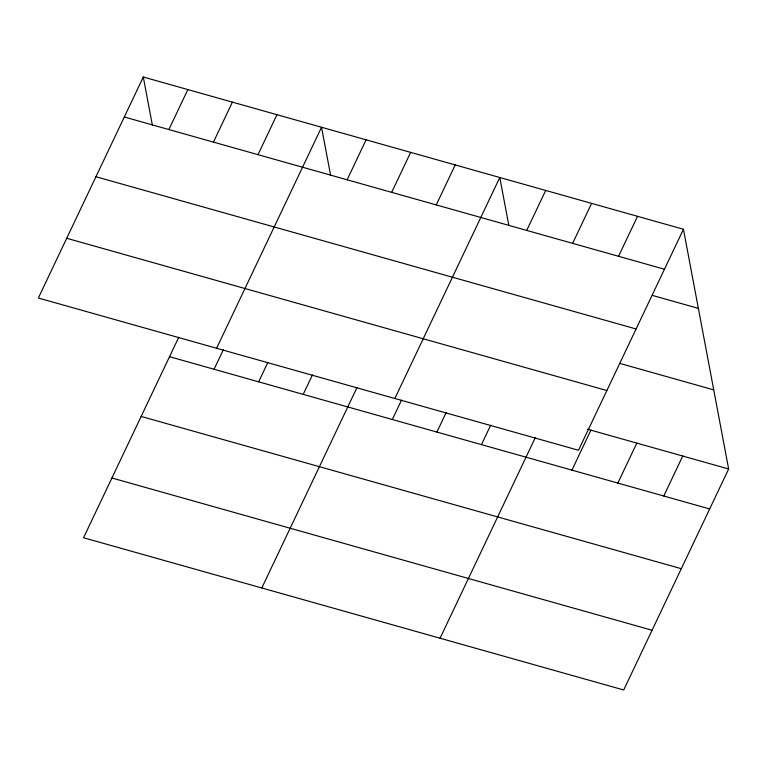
<?xml version="1.0" encoding="UTF-8"?>
<svg xmlns="http://www.w3.org/2000/svg" width="767" height="767" viewBox="0 0 767 767"><rect width="100%" height="100%" fill="white"/><g stroke="black" fill="none" stroke-linecap="round" stroke-linejoin="round"><path stroke-width="1.15" d="M143.295 77.016L38.35 298.018L578.5 450.267L683.445 229.266L143.295 77.016L152.374 125.165M168.874 129.546L187.848 89.576M213.437 142.106L232.411 102.136M258 154.666L276.973 114.695M178.749 337.259L83.555 537.734L623.705 689.984L728.65 468.982L683.445 229.266M216.601 348.256L321.536 127.255L330.625 175.403M214.079 369.263L223.312 349.819M347.125 179.785L366.099 139.815M258.642 381.822L267.875 362.379M391.688 192.344L410.661 152.374M303.205 394.382L312.437 374.938M436.25 204.904L455.224 164.934M261.806 587.982L357 387.498M394.852 398.504L499.787 177.493L508.876 225.651M392.33 419.511L401.563 400.067M526.728 230.407L545.701 190.437M436.893 432.07L446.126 412.627M572.633 243.35L591.616 203.38M481.455 444.63L490.688 425.186M618.547 256.293L637.53 216.323M440.057 638.221L535.251 437.746M571.933 470.133L590.916 430.162M617.847 483.076L636.821 443.105M663.762 496.009L682.735 456.039M124.312 116.987L664.462 269.236M652.449 295.429L698.363 308.372M95.942 176.726L636.092 328.976M619.611 363.347L713.732 389.876M66.719 238.278L606.87 390.528M587.464 429.194L728.65 468.982M169.517 356.703L709.667 508.952M141.157 416.443L681.307 568.692M111.924 477.994L652.075 630.244"/></g></svg>
